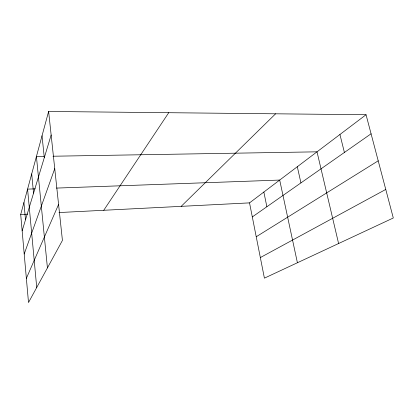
<?xml version="1.0" encoding="UTF-8"?>
<svg xmlns="http://www.w3.org/2000/svg" width="414" height="414" viewBox="0 0 414 414"><rect width="100%" height="100%" fill="white"/><g stroke="black" fill="none" stroke-linecap="round" stroke-linejoin="round"><path stroke-width="0.62" d="M48.624 111.469L62.431 240.42L28.509 302.53L20.7 214.504L48.624 111.469L366.048 114.735L393.3 217.987L264.411 278.151L249.533 202.876L366.048 114.735M22.149 230.867L51.15 135.026M24.203 253.999L54.746 168.643M26.361 278.358L58.581 204.459M103.743 210.281L168.736 112.706M181.187 206.348L275.6 113.803M252.312 216.931L371.079 133.789M256.23 236.751L378.215 160.823M260.344 257.565L385.765 189.441M20.7 214.504L27.697 214.147M58.969 212.558L249.533 202.876M35.257 188.851L27.578 189.126L36.727 287.482M56.376 188.091L279.693 180.064L297.407 262.75M44.691 156.363L36.422 156.502L47.424 267.894M52.966 156.228L317.015 151.824L338.595 243.52M339.935 134.493L344.401 152.461M297.309 166.738L300.931 182.895M263.853 192.044L266.87 206.741M42.037 135.771L44.288 157.703M31.702 173.901L33.55 193.193M23.934 202.56L25.502 219.798"/></g></svg>
